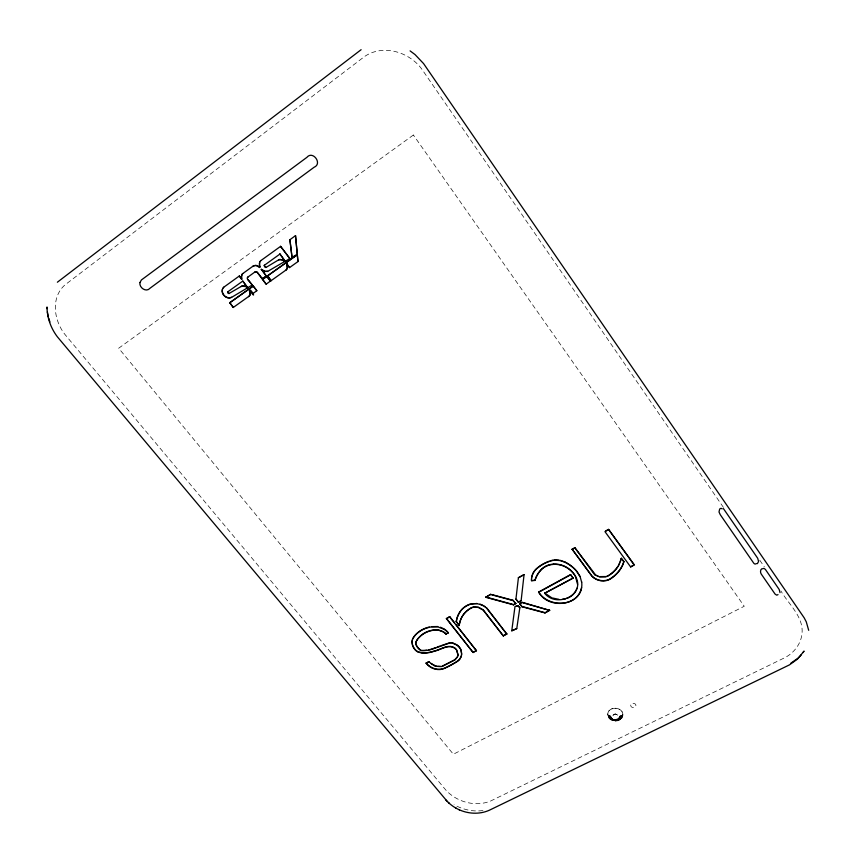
<?xml version="1.0" encoding="UTF-8"?>
<svg xmlns="http://www.w3.org/2000/svg" width="856" height="856" viewBox="0 0 856 856"><rect width="100%" height="100%" fill="white"/><g stroke="black" fill="none" stroke-linecap="round" stroke-linejoin="round"><path stroke-width="0.64" stroke-dasharray="4.28 3.21" d="M622.494 714.995L621.681 717.949M620.975 715.595L620.846 716.804M621.734 715.295L621.584 716.665M622.109 715.145L620.322 719.104M619.84 716.055L618.653 718.698M620.215 715.905L619.669 717.927M620.6 715.744L620.472 716.879M609.611 715.702L610.499 718.024M609.986 715.851L610.232 716.975M608.488 715.274L609.558 718.045M608.862 715.413L609.162 716.782M609.237 715.562L610.189 718.034M621.221 716.729L621.36 715.295L619.765 718.965M612.939 715.348L615.197 713.818L617.39 715.049M619.733 716.868L617.732 719.297M620.108 716.793L618.931 718.762M620.482 716.729L619.209 718.837M620.332 717.927L620.846 716.654M621.007 717.938L621.584 716.515M621.959 716.44L620.322 718.954L617.23 720.42M622.323 716.376L620.6 719.168L615.614 720.934L610.456 719.115L608.113 714.985L610.456 719.265M613.067 715.092L615.175 714.054L616.973 714.632M620.001 717.777L617.946 719.415M620.343 717.788L618.353 719.65M620.675 717.788L618.556 719.768M620.044 719.04L621.007 717.788M618.931 718.612L614.233 719.703M618.15 719.532L619.487 718.751M618.76 719.885L620.044 718.89M618.963 720.003L620.6 719.029M617.743 719.147C614.127 722.881 607.985 712.502 612.211 718.751M616.78 719.832L618.15 719.382M616.887 719.971L618.353 719.5M617.005 720.121L618.556 719.618M617.123 720.27L618.76 719.736M617.347 720.57L619.166 719.971M616.887 719.832L612.853 719.436M617.123 720.121L614.073 720.003M617.24 720.27L613.987 720.153M615.582 720.613L617.347 720.42M617.465 720.57L611.997 720.035M482.955 810.536C473.036 811.97 462.775 809.626 454.087 804.726M613.827 720.452L615.603 720.624M613.024 719.308L614.308 719.703M612.682 719.554L614.148 720.003M612.511 719.671L613.987 720.303M612.329 719.789L613.913 720.452M611.965 718.676L613.185 719.34M613.014 719.457L610.82 717.863M611.462 718.826L612.843 719.575M612.671 719.703L609.515 716.697M612.5 719.821L609.879 717.895M610.959 718.976L612.329 719.939M610.702 719.04L612.158 720.057M610.959 719.115L609.162 716.633M610.702 719.19L608.809 716.568M611.141 717.852L611.965 718.826M611.708 718.901L610.232 716.825M611.462 718.976L609.879 716.761M723.416 507.394L422.094 69.518C409.564 51.949 383.146 43.742 364.495 56.56L64.863 284.984C50.386 297.824 54.014 321.021 65.217 334.782L446.03 790.291C457.018 802.083 475.369 807.187 490.542 801.056L785.401 657.397C793.844 652.807 800.435 644.536 801.847 634.906C804.554 617.39 788.825 604.646 780.95 591.004M759.754 560.198L764.29 566.8M611.13 718.002L610.36 715.841L610.585 717.039M617.315 714.824L617.583 715.295M622.868 714.311C623.393 722.988 608.509 723.234 607.739 714.985C607.193 706.275 622.13 706.018 622.868 714.311M630.808 704.98L630.744 705.515A2.472 2.022 3.7 0 0 632.081 707.281L633.376 707.538A2.675 2.193 3.7 0 0 635.612 706.435L635.912 705.387A2.472 2.022 3.7 0 0 634.574 703.611L633.28 703.354A2.675 2.193 3.7 0 0 631.043 704.467L630.808 704.98M413.384 135.013L118.674 348.231L453.37 754.232L744.249 606.251L413.384 135.013M610.189 718.783A7.576 6.185 4.7 0 0 622.697 715.916A7.576 6.185 4.7 0 0 613.046 708.394A7.576 6.185 4.7 0 0 610.189 718.783"/><path stroke-width="1.28" d="M620.311 561.868L621.37 558.251L623.853 561.664A28.633 24.92 3.7 0 1 622.055 566.383A37.001 32.25 4.2 0 1 610.488 578.913A12.519 10.828 3.4 0 1 605.995 580.668C600.998 581.663 595.583 579.983 592.01 576.345L572.118 549.21L574.847 547.701L595.84 575.264M553.468 564.382A17.805 15.376 6.7 0 0 541.709 569.293A32.186 27.692 6.1 0 0 535 580.443L531.469 580.678L531.501 579.277M457.906 654.99L456.697 649.982A7.865 6.581 13.1 0 0 454.493 647.735C447.966 643.776 440.84 649.65 434.324 650.977A31.768 26.793 15 0 1 422.554 652.882L418.252 651.855A9.288 7.779 14.6 0 1 414.796 649.105A14.263 11.952 14.5 0 1 412.464 644.547L412.26 643.594M581.673 581.92C584.627 605.802 548.578 610.681 538.659 592.042L570.545 574.601L573.135 578.067L544.651 593.262C556.453 608.295 586.103 595.145 575.467 576.195M608.541 529.629L604.957 531.619L630.637 566.929L634.221 565.003L608.552 529.372L605.855 530.87M619.626 563.227L617.936 566.586A32.089 27.959 4.1 0 1 609.076 575.382A11.128 9.641 3.4 0 1 605.748 576.816L599.446 576.89L594.738 574.601M594.727 574.868L574.847 547.701M573.113 578.335L570.545 574.601M531.469 579.544L531.597 578.164M412.218 640.737L412.078 642.91M461.523 655.011L461.662 653.834M549.638 610.403L522.074 602.25L519.72 603.544L521.935 606.744L544.962 612.917L549.638 610.403L522.042 602.528L519.678 603.812M544.962 612.917L549.659 610.125M544.651 593.262L573.135 578.067M518.415 577.747L515.933 599.093L518.308 602.185L521.122 600.762L524.065 574.611L518.415 577.747L524.065 574.611M222.421 289.446C221.212 294.378 226.926 299.536 231.623 297.246M534.989 580.443L535.021 580.175A32.175 27.692 6.1 0 1 541.73 569.026A17.794 15.365 6.7 0 1 553.49 564.115M531.469 580.678L535.021 580.175M247.47 278.04L247.491 277.815A1.766 1.594 42.5 0 1 248.069 276.895M519.849 607.632L516.757 628.604L511.76 630.818L514.991 606.476L518.297 605.941L519.806 607.899L518.34 605.663L516.104 606.208M521.935 606.744L519.72 603.544M516.757 628.604L511.76 630.818M521.122 600.762L518.308 602.185M485.769 597.295L490.777 594.278L485.769 597.295L513.472 604.839L515.772 603.576L512.937 600.27L492.007 594.61M515.933 599.093L518.351 601.918M513.472 604.839L515.815 603.298M515.772 603.576L512.937 600.27M476.953 603.469L469.612 604.25A22.106 18.746 11.6 0 0 460.614 610.874A31.79 26.932 11.1 0 0 456.302 621.488L459.169 625.522A35.449 29.981 10.7 0 1 460.721 619.562A27.841 23.572 11.1 0 1 470.95 608.167A8.795 7.479 11.8 0 1 473.903 607.204L478.29 607.439L483.191 610.114L503.339 635.944L506.805 634.071L486.711 607.931M457.767 655.921L457.971 654.701M503.339 635.944L483.233 609.847L478.344 607.172L473.957 606.925A8.795 7.479 11.8 0 0 471.025 607.921A27.841 23.561 11.1 0 0 460.806 619.305A35.438 29.971 10.7 0 0 459.233 625.244M531.555 578.431L531.758 577.051M241.285 276.595L241.991 274.573M259.197 264.14L260.074 261.508M259.561 262.674C260.31 272.593 260.31 264.13 254.457 265.585A5.2 4.708 43.1 0 0 252.788 266.323L242.569 273.717M454.611 622.815L449.742 616.673L446.425 618.524L473.111 652.518L476.439 650.731L456.227 624.859M412.143 641.016L412.389 639.828M473.111 652.518L446.425 618.524M461.352 655.889L461.577 654.733M287.242 268.024L286.696 263.53L287.413 266.815M287.498 267.265L287.049 268.591M459.169 625.522L456.291 621.488M461.609 653.203L460.999 650.271A12.059 10.079 13.1 0 0 456.826 645.103L452.557 643.124A5.189 4.355 13 0 0 449.24 643.166L433.072 648.848A27.884 23.508 15 0 1 421.869 650.678A2.985 2.493 14.6 0 1 420.617 650.421A13.289 11.149 14.3 0 1 416.016 644.718A4.762 3.98 14.8 0 1 415.984 642.086A18.65 15.611 14 0 1 419.365 637.281A25.477 21.304 13.6 0 1 434.655 630.08L438.689 630.284L442.616 631.675A13.193 11.075 13.9 0 1 445.965 634.071L448.276 632.67A15.825 13.289 14 0 0 444.211 629.032L440.433 627.223M446.361 618.792L449.742 616.673M445.965 634.071L448.276 632.67M531.726 577.318L532.015 575.97M461.149 656.456L459.854 659.088A11.984 10.026 13.1 0 1 457.19 661.549A120.097 102.795 18 0 1 444.36 668.461C438.037 671.222 430.172 668.643 426.127 663.207L429.07 661.635M426.127 663.207L428.107 662.062M250.059 294.603C246.817 280.511 259.967 305.068 249.289 289.82M250.369 293.779L249.802 295.202M621.37 558.251L618.835 565.067M412.314 640.106L412.646 638.929M461.095 656.745L461.405 655.61M241.734 275.15L241.617 279.324L241.403 277.098M457.5 656.809L457.821 655.632M531.983 576.238L532.753 573.873A18.779 16.21 7.1 0 1 536.733 568.459A39.462 33.887 6.2 0 1 549.359 561.162M581.609 587.548C577.533 607.482 548.289 607.717 538.659 592.042M532.304 575.168L532.71 574.13A18.779 16.221 7.1 0 1 536.701 568.716A39.472 33.898 6.2 0 1 550.633 560.99A16.221 14.038 6.6 0 1 555.319 560.188L560.209 560.605L564.896 562.221M222.924 288.205C219.81 293.191 226.273 300.039 231.473 297.428L252.242 285.005L247.919 279.42M412.571 639.207L414.09 636.49A29.35 24.535 13.7 0 1 429.348 627.041M577.04 588.136C575.5 593.058 571.455 596.996 566.522 598.451M457.553 656.52L455.21 659.73L441.942 666.567L434.88 666.086L428.995 661.923M287.177 268.431L286.781 269.116A4.986 4.558 42.7 0 1 285.604 270.4M460.817 657.28L459.907 658.81A11.984 10.026 13.1 0 1 457.243 661.26A120.054 102.773 18 0 1 444.425 668.172C438.101 670.933 430.236 668.365 426.192 662.918M241.841 274.733L242.323 274.027M249.46 295.759L249.941 295.031M457.158 657.355L454.44 659.965L442.006 666.278M412.924 638.351L414.015 636.768A29.361 24.546 13.7 0 1 431.424 626.902L437.673 626.817L444.146 629.31A15.825 13.289 14 0 1 448.212 632.948M803.024 652.54L804.073 651.095L797.471 659.109L789.446 664.887L489.215 810.29C475.636 816.303 458.912 812.697 448.351 802.457M297.963 261.572L297.31 254.681L297.963 261.572L289.531 267.607L286.557 263.702M259.935 261.669L260.855 260.524M289.531 267.607L286.696 263.53M222.774 288.376L223.748 287.177M297.267 254.232L295.513 235.646L297.267 254.232L292.024 257.346L289.906 239.723L292.024 257.346M267.586 275.803L271.074 280.693L267.586 275.803L297.31 254.681M289.82 258.533L280.586 246.368L289.82 258.533L285.198 261.294L279.955 254.05L285.198 261.294M270.421 281.078L266.794 276.37L270.421 281.078L266.141 284.181L262.514 279.484L266.794 276.37M266.141 284.181L262.653 279.313M279.131 259.689L283.004 259.871A4.922 4.494 43 0 1 284.738 261.465L284.609 261.626A4.922 4.494 43 0 0 282.865 260.042L280.158 259.432M242.173 274.198L242.719 273.546M256.832 290.708L253.216 286.032L256.832 290.708L252.456 293.886M266.43 276.231L261.422 269.373L266.43 276.231L262.064 278.735L257.421 272.7A2.022 1.83 42.8 0 0 255.933 271.834A1.787 1.616 42.8 0 0 254.853 272.101M262.064 278.735L266.569 276.071M261.283 269.544L264.836 271.48L267.628 271.352L264.975 271.32L261.422 269.373M229.783 302.682L233.26 307.475L229.783 302.682L253.216 286.032M252.242 285.005L247.769 279.591M265.927 267.489L266.066 267.329A2.022 1.84 43.3 0 1 264.429 265.178L264.279 265.339A2.022 1.84 43.3 0 0 265.927 267.489L278.81 259.753M259.636 266.869L259.411 265.339M249.032 296.24L249.599 295.577M242.794 281.078L247.716 287.776L242.794 281.078L227.857 291.768A1.359 1.209 41.9 0 0 229.108 293.362L228.959 293.544A1.359 1.209 41.9 0 1 227.717 291.939M241.767 279.152L239.316 275.996L241.617 279.324M778.018 594.62L776.745 595.166L775.119 594.139L761.241 574.044C759.925 572.407 760.353 568.031 763.113 568.684M801.43 654.669L798.295 657.932L790.741 663.293M248.54 296.647L249.182 296.069M57.373 282.223L361.114 49.691M223.587 287.349L239.316 275.996M260.716 260.695L280.586 246.368M289.906 239.723L295.513 235.646M264.279 265.339L279.955 254.05M229.633 302.864L253.066 286.204M262.514 279.484L266.655 276.541M267.447 275.974L297.182 254.842M233.26 307.475L248.689 296.476M271.074 280.693L285.733 270.229A4.986 4.558 42.7 0 0 286.91 268.955M757.367 563.676L758.577 561.504L757.71 558.283L723.406 508.571M267.489 271.512L284.738 261.465M228.959 293.544L241.242 286.418A4.612 4.152 41.6 0 1 242.762 285.84L245.062 286.054M572.097 549.477L574.825 547.958M538.627 592.309L570.524 574.858M608.552 529.372L634.21 564.735L630.637 566.929M503.382 635.655L506.848 633.793M473.165 652.24L476.492 650.453M756.415 563.676L755.26 564.04A3.317 2.3 83 0 1 753.58 562.948L720.249 514.659L719.008 511.995L719.629 509.202A3.488 2.258 77.5 0 1 721.48 508.464L722.197 508.86M278.671 259.924L279.773 259.368M435.8 647.575L433.136 648.57A27.874 23.497 15 0 1 428.663 649.843M437.127 647.082L439.813 646.12M441.161 645.649L449.314 642.899A5.189 4.344 13 0 1 452.61 642.845L456.879 644.814A12.059 10.079 13.1 0 1 461.052 649.993L461.609 654.112M605.748 576.548L599.457 576.623M562.242 599.328L565.527 598.847M431.488 626.645L437.748 626.538M440.637 666.514L437.791 666.482M558.893 599.339L552.227 597.948M559.011 560.124L555.351 559.92A16.21 14.028 6.6 0 0 554.142 560.006M560.231 560.338L564.917 561.964A35.31 30.388 7.3 0 1 576.762 571.198L580.026 576.334L581.652 582.198M521.967 606.465L544.994 612.65M490.723 594.546L512.894 600.538M485.823 597.028L513.504 604.561M763.809 568.288L765.35 569.368L779.174 589.463L780.019 592.63M436.357 666.225L431.092 663.657M479.991 604.122L482.88 605.299M596.996 575.831L598.205 576.281M551.211 597.424L544.684 592.983M458.955 809.615L459.512 809.904M455.542 807.871L456.355 808.289M245.629 286.268L246.175 286.557A5.532 4.965 41.5 0 1 247.619 287.755L247.47 287.926A5.532 4.976 41.5 0 0 246.025 286.728L242.612 286.011A4.622 4.152 41.6 0 0 241.092 286.589M484.239 606.069L485.523 606.947M410.099 50.889L415.032 54.57L423.581 63.59L804.159 617.797L806.266 621.82L808.695 630.305M47.112 308.684L47.005 306.983C47.069 317.704 50.879 328.265 57.352 336.783L446.982 801.109M445.676 799.836L449.411 803.484M449.689 616.951L476.439 650.731M621.37 558.508L623.853 561.664M506.805 634.071L486.657 608.199C482.131 604.122 475.369 602.421 469.559 604.518A22.106 18.757 11.6 0 0 460.56 611.141A31.8 26.932 11.1 0 0 456.248 621.766M262.214 278.564L257.56 272.529A2.022 1.83 42.8 0 0 256.072 271.662A1.787 1.616 42.8 0 0 254.992 271.941L247.919 277.066A1.766 1.594 42.5 0 0 247.352 277.975L247.32 278.211A2.044 1.84 42.5 0 0 247.78 279.591M572.118 549.21L592.02 576.077C595.594 579.715 600.998 581.395 606.005 580.4A12.519 10.828 3.4 0 0 610.478 578.624A36.99 32.239 4.2 0 0 622.034 566.116A28.623 24.91 3.7 0 0 623.853 561.397M580.004 576.602L576.751 571.455A35.321 30.399 7.3 0 0 564.896 562.21M249.428 289.649L250.423 292.399M48.728 318.218L49.894 321.963M259.785 266.697C260.106 268.709 256.233 264.258 254.318 265.756A5.211 4.708 43.1 0 0 252.638 266.484M47.369 311.948L48.343 316.966M577.575 584.445L575.446 576.462A24.878 21.432 6.9 0 0 567.806 568.298A20.886 18.019 6.8 0 0 553.457 564.329M457.917 654.038L456.633 650.26A7.865 6.581 13.1 0 0 454.429 648.013C447.913 644.054 440.776 649.929 434.26 651.255A31.779 26.804 15 0 1 422.49 653.16L418.177 652.133A9.288 7.779 14.6 0 1 414.721 649.383A14.263 11.952 14.5 0 1 412.389 644.825L412.143 641.679M606.925 576.184A11.128 9.641 3.4 0 0 609.076 575.114A32.079 27.959 4.1 0 0 617.925 566.319M575.457 576.195A24.867 21.432 6.9 0 0 567.828 568.042A20.886 18.019 6.8 0 0 553.49 564.061M550.665 560.733A16.21 14.028 6.6 0 1 552.955 560.177M446.03 633.793A13.182 11.075 13.9 0 0 442.68 631.396L438.754 630.005L434.72 629.813A25.477 21.304 13.6 0 0 419.429 636.992A18.65 15.601 14 0 0 416.07 641.818A4.762 3.98 14.8 0 0 416.091 644.44A13.289 11.139 14.3 0 0 420.692 650.143A2.985 2.493 14.6 0 0 421.933 650.4A27.874 23.497 15 0 0 426.78 650.143M139.935 282.576C138.972 287.67 146.29 292.731 149.971 288.258L314.141 167.23C322.744 163.721 312.793 150.142 306.887 157.354L141.401 279.966L139.935 282.576"/></g></svg>
